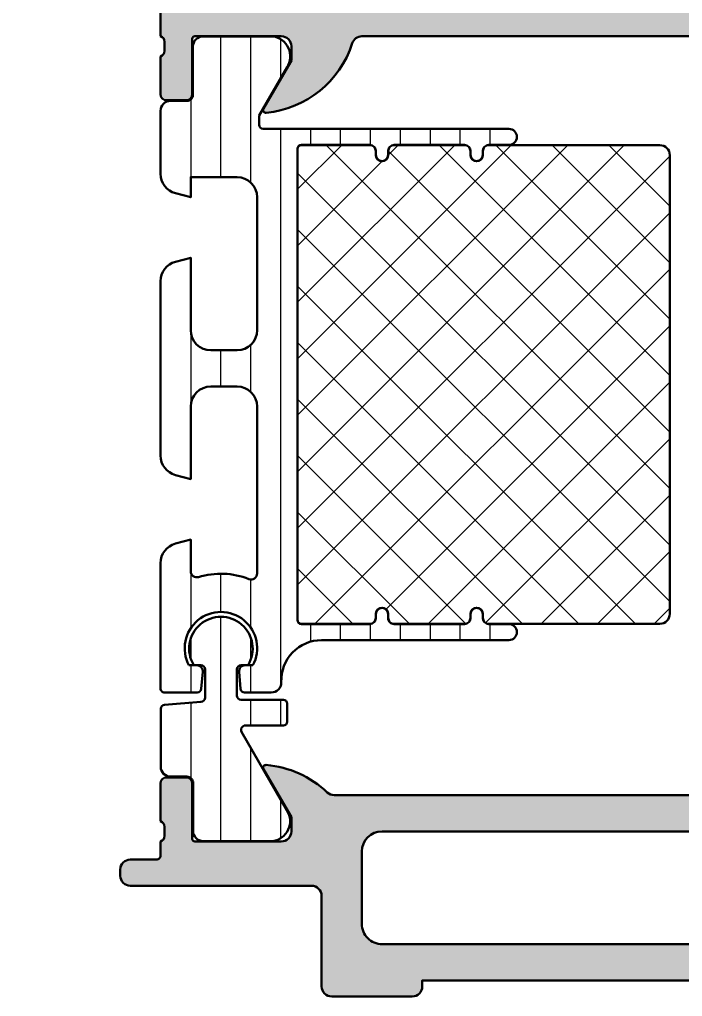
# Model space of a CAD drawing. Extents: x -10 to 53, y 3 to 87.
# Drawn here: x -10 to 22.92, y 3 to 51.53 of the extents above; entities that cross this region are included whole.
import ezdxf

# ---------------------------------------------------------------- set-up
doc = ezdxf.new("R2010")
doc.units = 0
for name, color, linetype, lineweight in [('0S-Alu contour', 7, 'Continuous', 50), ('0S-Alu hatch', 252, 'Continuous', 25), ('0S-Plastic contour', 254, 'Continuous', 50), ('0S-Plastic hatch', 253, 'Continuous', 25), ('0S-PT contour', 91, 'Continuous', 50), ('0S-PT hatch', 103, 'Continuous', 25)]:
    doc.layers.add(name, color=color, linetype=linetype, lineweight=lineweight)
pattern_1 = [(90, (0, 0), (-1.4859, 0), [])]

# ---------------------------------------------------------------- blocks, each defined once
blk = doc.blocks.new('438200__9EDB42AB_B6E2_4E29_ACC8_7F8073D6391A_')
at = {"layer": '0S-Alu hatch'}
h = blk.add_hatch(color=256, dxfattribs=at)
edge = h.paths.add_edge_path()
edge.add_arc((4.499999999999978, 86.5), 0.5, 0, 90)
edge.add_line((4.499999999999978, 87), (0.4999999999999787, 87))
edge.add_arc((0.4999999999999787, 86.5), 0.5, 90, 180)
edge.add_line((-2.13e-14, 86.5), (-3.55e-14, 82))
edge.add_ellipse((-0.5000000000000356, 82), major_axis=(-0.5, 0), ratio=1, start_angle=90, end_angle=180, ccw=False)
edge.add_line((-0.5000000000000356, 81.5), (-9.500000000000028, 81.5))
edge.add_arc((-9.500000000000036, 81), 0.5, 89.9999999999992, 180)
edge.add_line((-10.00000000000003, 81), (-10.00000000000006, 80.70000000000007))
edge.add_arc((-9.500000000000021, 80.70000000000005), 0.5000000000000427, 180, 270.0000000000017)
edge.add_line((-9.500000000000007, 80.20000000000002), (-7.000000000000021, 80.20000000000002))
edge.add_line((-7.000000000000021, 80.20000000000002), (-7.000000000000021, 73.49999999999999))
edge.add_ellipse((-7.525026953992679, 73), major_axis=(-0.7250195186467701, 0), ratio=1, start_angle=136.3986500484095, end_angle=223.6013499515906, ccw=False)
edge.add_line((-7.000000000000021, 72.50000000000001), (-7.000000000000021, 68.49999999999999))
edge.add_ellipse((-7.525026953992679, 68), major_axis=(-0.7250195186467701, 0), ratio=1, start_angle=136.3986500484095, end_angle=223.6013499515906, ccw=False)
edge.add_line((-7.000000000000021, 67.50000000000001), (-7.000000000000021, 54.8))
edge.add_arc((-6.500000000000021, 54.8), 0.5, 180, 270)
edge.add_line((-6.500000000000021, 54.29999999999999), (-3.500000000000028, 54.29999999999999))
edge.add_ellipse((-3.500000000000021, 53.79999999999999), major_axis=(-0.5000000000000071, 0), ratio=1, start_angle=180, end_angle=270.0000000000008, ccw=False)
edge.add_line((-3.000000000000014, 53.79999999999999), (-3.000000000000028, 50.69999999999997))
edge.add_ellipse((-3.078836446543057, 50.43247940800687), major_axis=(-0.2788950563274168, 0), ratio=1, start_angle=178.8354106258913, end_angle=253.5801235805098, ccw=False)
edge.add_line((-2.799999000000028, 50.42681100000844), (-2.799999000000035, 49.97321700000885))
edge.add_ellipse((-3.078867095643197, 49.96755634053144), major_axis=(-0.2789255417371504, 0), ratio=1, start_angle=106.42459455535459, end_angle=181.1628700729577, ccw=False)
edge.add_line((-3.000000000000029, 49.7000130000085), (-3.000000000000035, 47.82000200000001))
edge.add_arc((-2.700000000000017, 47.82000200000002), 0.3000000000000185, 180, 269.9999999999986)
edge.add_line((-2.700000000000024, 47.520002), (-1.720025680957256, 47.520002))
edge.add_arc((-1.720025680957256, 47.82000200000001), 0.3000000000000114, 270, 360)
edge.add_line((-1.420025680957245, 47.82000200000001), (-1.420025680957245, 50.57999999999998))
edge.add_ellipse((-1.30002568095724, 50.57999999999998), major_axis=(-0.1200000000000045, 0), ratio=1, start_angle=270, end_angle=360, ccw=False)
edge.add_line((-1.30002568095724, 50.69999999999999), (2.999999999999978, 50.7))
edge.add_ellipse((2.999999999999971, 50.19999999999999), major_axis=(-0.5000000000000071, 0), ratio=1, start_angle=180, end_angle=269.9999999999992, ccw=False)
edge.add_line((3.499999999999978, 50.19999999999999), (3.499999999999978, 49.49999999999998))
edge.add_line((3.499999999999978, 49.49999999999998), (2.118504542377607, 47.10717967697245))
edge.add_arc((2.238119784648276, 47.0381197846483), 0.1381197846483035, 150.0000000000017, 275.6225775507896)
edge.add_arc((1.761776758826179, 51.87660886184777), 4.999999999999955, 275.6225775507934, 342.2515836439298)
edge.add_ellipse((6.999999999999992, 50.19999999999996), major_axis=(-0.5000000000000515, 0), ratio=1, start_angle=270.0000000000008, end_angle=342.25158364393076, ccw=False)
edge.add_line((6.999999999999985, 50.70000000000002), (37.79999999999998, 50.7))
edge.add_ellipse((37.79999999999998, 50.19999999999969), major_axis=(-0.5000000000003056, 0), ratio=1, start_angle=197.7484163560694, end_angle=270, ccw=False)
edge.add_arc((43.03822324117375, 51.87660886184747), 4.999999999999654, 197.7484163560699, 264.3774224492066)
edge.add_arc((42.56188021535169, 47.0381197846483), 0.1381197846482954, 264.3774224492046, 390.0000000000023)
edge.add_line((42.68149545762236, 47.10717967697244), (41.29999999999998, 49.49999999999998))
edge.add_line((41.29999999999998, 49.49999999999998), (41.29999999999998, 50.19999999999999))
edge.add_ellipse((41.79999999999996, 50.19999999999999), major_axis=(-0.4999999999999858, 0), ratio=1, start_angle=270, end_angle=360, ccw=False)
edge.add_line((41.79999999999996, 50.69999999999997), (46.10002568095722, 50.69999999999999))
edge.add_ellipse((46.10002568095722, 50.57999999999999), major_axis=(-0.1199999999999974, 0), ratio=1, start_angle=180, end_angle=270, ccw=False)
edge.add_line((46.22002568095721, 50.57999999999999), (46.22002568095721, 47.820002))
edge.add_arc((46.52002568095721, 47.820002), 0.3000000000000043, 180, 270)
edge.add_line((46.52002568095721, 47.520002), (47.5, 47.520002))
edge.add_arc((47.5, 47.820002), 0.3000000000000043, 270, 360)
edge.add_line((47.8, 47.820002), (47.8, 49.70001300000851))
edge.add_ellipse((47.87886709564316, 49.96755634053145), major_axis=(-0.2789255417371491, 0), ratio=1, start_angle=-1.162870072896908, end_angle=73.5754054446466, ccw=False)
edge.add_line((47.59999899999999, 49.97321700000856), (47.599999, 50.42681100000852))
edge.add_ellipse((47.87883644654301, 50.43247940800688), major_axis=(-0.2788950563273951, 0), ratio=1, start_angle=-73.5801235805082, end_angle=1.16458937409692, ccw=False)
edge.add_line((47.79999999999998, 50.69999999999996), (47.79999999999996, 66.99999999999977))
edge.add_ellipse((48.09999999999987, 66.99999999999977), major_axis=(-0.2999999999999048, 0), ratio=1, start_angle=270, end_angle=360, ccw=False)
edge.add_line((48.09999999999987, 67.29999999999967), (51.29999999999996, 67.29999999999967))
edge.add_line((51.29999999999996, 67.29999999999967), (51.29999999999996, 66.49999999999972))
edge.add_line((51.29999999999996, 66.49999999999972), (52.30000000000013, 66.49999999999972))
edge.add_arc((52.30000000000013, 66.99999999999955), 0.4999999999998295, 270, 360)
edge.add_line((52.79999999999996, 66.99999999999955), (52.79999999999996, 71.49999999999972))
edge.add_arc((51.79999999999996, 71.49999999999972), 1, 0, 90)
edge.add_line((51.79999999999996, 72.49999999999972), (51.29999999999996, 72.49999999999972))
edge.add_line((51.29999999999996, 72.49999999999972), (51.29999999999996, 69.9999999999996))
edge.add_ellipse((50.30000000000008, 69.9999999999996), major_axis=(-0.9999999999998863, 0), ratio=1, start_angle=90, end_angle=180, ccw=False)
edge.add_line((50.30000000000008, 68.99999999999972), (49.00000000000006, 68.99999999999972))
edge.add_ellipse((49.00000000000006, 69.99999999999955), major_axis=(-0.9999999999998294, 0), ratio=1, start_angle=0, end_angle=90, ccw=False)
edge.add_line((48.00000000000023, 69.99999999999955), (48, 76.99999999999972))
edge.add_ellipse((48.52499999999986, 77.4999999999996), major_axis=(-0.7249999999998176, 0), ratio=1, start_angle=-43.60281897272881, end_angle=43.60281897270488, ccw=False)
edge.add_line((48.00000000000022, 77.9999999999997), (48, 83.99999999999973))
edge.add_ellipse((48.99999999999995, 83.99999999999974), major_axis=(-0.999999999999943, 0), ratio=1, start_angle=270, end_angle=360, ccw=False)
edge.add_line((48.99999999999995, 84.99999999999969), (50.29999999999968, 84.99999999999972))
edge.add_ellipse((50.29999999999968, 83.99999999999943), major_axis=(-1.000000000000284, 0), ratio=1, start_angle=180, end_angle=270, ccw=False)
edge.add_line((51.29999999999996, 83.99999999999943), (51.29999999999996, 82.4999999999996))
edge.add_line((51.29999999999996, 82.4999999999996), (51.9000000000001, 82.4999999999996))
edge.add_line((51.9000000000001, 82.4999999999996), (53, 83.59999999999951))
edge.add_line((53, 83.59999999999951), (53, 87))
edge.add_line((53, 87), (46.49999999999998, 87))
edge.add_arc((46.49999999999998, 86.5), 0.5, 90, 180)
edge.add_line((45.99999999999998, 86.5), (45.99999999999998, 86.2))
edge.add_line((45.99999999999998, 86.2), (4.999999999999978, 86.2))
edge.add_line((4.999999999999978, 86.2), (4.999999999999978, 86.5))
edge = h.paths.add_edge_path()
edge.add_ellipse((-4.800000000000018, 79.30000000000001), major_axis=(-0.4999999999999716, 0), ratio=1, start_angle=270, end_angle=360, ccw=False)
edge.add_line((-4.800000000000018, 79.79999999999998), (0.6999999999999318, 79.79999999999998))
edge.add_arc((0.6999999999999389, 80.80000000000003), 1.000000000000042, 269.9999999999996, 360)
edge.add_line((1.699999999999981, 80.80000000000001), (1.699999999999974, 83.9))
edge.add_ellipse((2.199999999999974, 83.9), major_axis=(-0.5, 0), ratio=1, start_angle=270, end_angle=360, ccw=False)
edge.add_line((2.199999999999974, 84.4), (45.49999999999998, 84.4))
edge.add_ellipse((45.49999999999998, 83.9), major_axis=(-0.5, 0), ratio=1, start_angle=180, end_angle=270, ccw=False)
edge.add_line((45.99999999999998, 83.9), (45.99999999999997, 53.19999999999999))
edge.add_ellipse((45.5, 53.19999999999999), major_axis=(-0.4999999999999716, 0), ratio=1, start_angle=90, end_angle=180, ccw=False)
edge.add_line((45.5, 52.70000000000002), (6.000000000000007, 52.70000000000001))
edge.add_ellipse((6, 53.20000000000002), major_axis=(-0.5000000000000071, 0), ratio=1, start_angle=0, end_angle=90.0000000000008, ccw=False)
edge.add_line((5.499999999999992, 53.20000000000002), (5.5, 53.80000000000002))
edge.add_arc((5.000000000000007, 53.80000000000002), 0.4999999999999929, 0, 89.9999999999992)
edge.add_line((5.000000000000014, 54.30000000000001), (-0.8000000000000468, 54.29999999999999))
edge.add_ellipse((-0.8000000000000326, 54.79999999999998), major_axis=(-0.4999999999999858, 0), ratio=1, start_angle=0, end_angle=89.9999999999983, ccw=False)
edge.add_line((-1.300000000000018, 54.79999999999997), (-1.300000000000032, 55.6))
edge.add_arc((-1.800000000000025, 55.6), 0.4999999999999929, 0, 90)
edge.add_line((-1.800000000000025, 56.09999999999999), (-4.800000000000032, 56.10000000000001))
edge.add_ellipse((-4.800000000000025, 56.60000000000001), major_axis=(-0.5000000000000071, 0), ratio=1, start_angle=0, end_angle=89.9999999999992, ccw=False)
edge.add_line((-5.300000000000032, 56.60000000000001), (-5.300000000000025, 64.2))
edge.add_line((-5.300000000000025, 64.2), (-4.500000000000035, 65.00000000000001))
edge.add_line((-4.500000000000035, 65.00000000000001), (-4.500000000000028, 76.00000000000003))
edge.add_line((-4.500000000000028, 76.00000000000003), (-5.300000000000011, 76.79999999999998))
edge.add_line((-5.300000000000011, 76.79999999999998), (-5.29999999999999, 79.30000000000001))
at = {"layer": '0S-Alu contour', "color": 7}
for points in [[(-3.000000000000014, 53.79999999999999), (-3.000000000000028, 50.69999999999997)], [(-1.420025680957245, 47.82000200000001), (-1.420025680957245, 50.57999999999998)], [(-1.30002568095724, 50.69999999999999), (2.999999999999978, 50.7)], [(6.999999999999985, 50.70000000000002), (37.79999999999998, 50.7)], [(-2.799999000000028, 50.42681100000844), (-2.799999000000035, 49.97321700000885)], [(3.499999999999978, 50.19999999999999), (3.499999999999978, 49.49999999999998), (2.118504542377607, 47.10717967697245)], [(-3.000000000000029, 49.7000130000085), (-3.000000000000035, 47.82000200000001)], [(-2.700000000000024, 47.520002), (-1.720025680957256, 47.520002)]]:
    blk.add_lwpolyline(points, dxfattribs=at)
at = {"layer": '0S-Alu contour', "color": 7, "extrusion": (0, 0, -1)}
for centre, radius, start, end in [((3.078836446543057, 50.43247940800687), 0.2788950563274168, 106.4198764194902, 181.1645893741087), ((1.30002568095724, 50.57999999999998), 0.1200000000000045, 0, 90), ((-2.999999999999971, 50.19999999999999), 0.5000000000000071, 90.00000000000081, 180), ((-6.999999999999992, 50.19999999999996), 0.5000000000000515, 17.74841635606926, 89.9999999999992), ((3.078867095643197, 49.96755634053144), 0.2789255417371504, 178.8371299270423, 253.5754054446454)]:
    blk.add_arc(centre, radius, start, end, dxfattribs=at)
at = {"layer": '0S-Alu contour', "color": 7}
for centre, radius, start, end in [((1.761776758826179, 51.87660886184777), 4.999999999999955, 275.6225775507934, 342.2515836439298), ((-2.700000000000017, 47.82000200000002), 0.3000000000000185, 180, 269.9999999999986), ((-1.720025680957256, 47.82000200000001), 0.3000000000000114, 270, 0), ((2.238119784648276, 47.0381197846483), 0.1381197846483035, 150.0000000000017, 275.6225775507896)]:
    blk.add_arc(centre, radius, start, end, dxfattribs=at)
blk = doc.blocks.new('356840__00D5B0E6_BFDE_47CE_8BDF_544581F1DFD9_')
at = {"layer": '0S-Alu hatch'}
h = blk.add_hatch(color=256, dxfattribs=at)
edge = h.paths.add_edge_path()
edge.add_ellipse((-4.500026794377298, 9.300002288818778), major_axis=(-0.4999999999999858, 0), ratio=1, start_angle=269.9999999999984, end_angle=360, ccw=False)
edge.add_line((-4.500026794377284, 9.800002288818764), (-3.200026830941297, 9.800002288818723))
edge.add_arc((-3.20002683094129, 10.00000228881904), 0.2000000000003226, 269.999999999998, 360)
edge.add_line((-3.000026830940967, 10.00000228881904), (-3.000026830942424, 10.70000228881936))
edge.add_arc((-3.078863277485446, 10.96752288081244), 0.2788950563273944, 286.41987641949, 361.1645893740941)
edge.add_line((-2.800025830942438, 10.9731912888108), (-2.800025830942445, 11.42678528881084))
edge.add_arc((-3.078893926585578, 11.43244594828788), 0.2789255417371146, 358.8371299271169, 433.5754054446471)
edge.add_line((-3.000026830942429, 11.69998928881079), (-3.000026830942431, 13.5800002888193))
edge.add_ellipse((-2.70002683094242, 13.5800002888193), major_axis=(-0.3000000000000114, 0), ratio=1, start_angle=270, end_angle=360, ccw=False)
edge.add_line((-2.70002683094242, 13.88000028881931), (-1.720052511899673, 13.88000028881932))
edge.add_ellipse((-1.720052511899673, 13.5800002888193), major_axis=(-0.3000000000000131, 0), ratio=1, start_angle=180, end_angle=270, ccw=False)
edge.add_line((-1.42005251189966, 13.5800002888193), (-1.420052511899655, 10.82000228881932))
edge.add_arc((-1.30005251189965, 10.82000228881932), 0.1200000000000045, 180, 270)
edge.add_line((-1.30005251189965, 10.70000228881932), (2.999973169057646, 10.70000228881926))
edge.add_arc((2.999973169057653, 11.20000228881917), 0.4999999999999148, 269.9999999999992, 360)
edge.add_line((3.499973169057568, 11.20000228881917), (3.499973169057554, 11.90000228881912))
edge.add_line((3.499973169057554, 11.90000228881912), (2.118477711435424, 14.29282261184678))
edge.add_ellipse((2.238092953706036, 14.36188250417088), major_axis=(-0.1381197846482339, 0), ratio=1, start_angle=-95.62257754684077, end_angle=29.999999999995396, ccw=False)
edge.add_ellipse((1.830276020580164, 9.517122924901013), major_axis=(-5.000000000001429, 0), ratio=1, start_angle=226.3944602096135, end_angle=265.165960540784, ccw=False)
edge.add_arc((5.623568594741762, 13.4997014171362), 0.4999999999989142, 226.3944602096132, 269.9999999999984)
edge.add_line((5.623568594741747, 12.99970141713728), (39.17640457431387, 12.99970141713674))
edge.add_arc((39.17640457431387, 13.49970141714), 0.500000000003258, 269.9999999999992, 313.605539790386)
edge.add_ellipse((42.96969714847746, 9.517122924902733), major_axis=(-4.99999999999997, 0), ratio=1, start_angle=274.83403945932275, end_angle=313.6055397903866, ccw=False)
edge.add_ellipse((42.56188021535182, 14.36188250417126), major_axis=(-0.1381197846482609, 0), ratio=1, start_angle=149.9999999999975, end_angle=275.6225775507553, ccw=False)
edge.add_line((42.68149545762244, 14.29282261184713), (41.3, 11.90000228881962))
edge.add_line((41.3, 11.90000228881962), (41.3, 11.20000228881963))
edge.add_arc((41.8, 11.20000228881963), 0.5, 180, 270)
edge.add_line((41.8, 10.70000228881963), (46.1200256639478, 10.70000228881963))
edge.add_arc((46.1200256639478, 10.80000228881963), 0.1000000000000014, 270, 360)
edge.add_line((46.2200256639478, 10.80000228881963), (46.2200256344009, 13.58000029380796))
edge.add_ellipse((46.52002563440091, 13.58000029699647), major_axis=(-0.3000000000000114, 0), ratio=1, start_angle=270.00000060896343, end_angle=359.9999987925817, ccw=False)
edge.add_line((46.52002563121238, 13.88000029699648), (47.49999995025516, 13.88000030741204))
edge.add_ellipse((47.49999995344367, 13.58000030741203), major_axis=(-0.3000000000000043, 0), ratio=1, start_angle=180, end_angle=270.00000060896207, ccw=False)
edge.add_line((47.79999995344367, 13.58000030741203), (47.79999997342517, 11.69998931059203))
edge.add_arc((47.8788670719119, 11.43244597090734), 0.2789255417371397, 106.4245951643208, 181.16287068186)
edge.add_line((47.59999897632891, 11.4267853084663), (47.59999898114986, 10.97319130846637))
edge.add_arc((47.87883644998478, 10.96752290298023), 0.2788950785636446, 178.8354112349836, 253.5801241895889)
edge.add_line((47.8, 10.70000228881971), (47.8, 3.500000000000042))
edge.add_ellipse((47.29999999999995, 3.500000000000042), major_axis=(-0.5000000000000427, 0), ratio=1, start_angle=90, end_angle=180, ccw=False)
edge.add_line((47.29999999999995, 3), (46.3, 3))
edge.add_ellipse((46.3, 3.5), major_axis=(-0.5, 0), ratio=1, start_angle=0, end_angle=90, ccw=False)
edge.add_line((45.8, 3.5), (45.8, 3.800000000001091))
edge.add_line((45.8, 3.800000000001091), (9.999973205622886, 3.800000000000181))
edge.add_line((9.999973205622886, 3.800000000000181), (9.999973205622886, 3.500002288818351))
edge.add_ellipse((9.499973205623071, 3.500002288818351), major_axis=(-0.4999999999998153, 0), ratio=1, start_angle=90.00000000000648, end_angle=180, ccw=False)
edge.add_line((9.499973205623128, 3.000002288818536), (5.499973205622943, 3.00000228881808))
edge.add_ellipse((5.499973205622886, 3.500002288817167), major_axis=(-0.499999999999087, 0), ratio=1, start_angle=0, end_angle=90.00000000000648, ccw=False)
edge.add_line((4.999973205623799, 3.500002288817167), (4.999973205622872, 8.000002288818417))
edge.add_arc((4.499973205622836, 8.000002288818314), 0.5000000000000356, 0, 89.9999999999992)
edge.add_line((4.499973205622843, 8.500002288818349), (-4.500026794378079, 8.500002288818353))
edge.add_ellipse((-4.500026794378079, 9.000002288818354), major_axis=(-0.5000000000000018, 0), ratio=1, start_angle=0, end_angle=90, ccw=False)
edge.add_line((-5.000026794378081, 9.000002288818354), (-5.000026794377284, 9.300002288820103))
edge = h.paths.add_edge_path()
edge.add_arc((7.999973205627284, 10.19999921571921), 1.000000021341348, 90.0118360177075, 179.9881639837725)
edge.add_line((6.999973205623058, 10.20020579317564), (6.999973205621465, 6.600003051758037))
edge.add_arc((7.999973205621465, 6.600003051758037), 1, 180, 270.0000000000037)
edge.add_line((7.999973205621529, 5.600003051758037), (44.80000000000023, 5.60000305176031))
edge.add_arc((44.80000000000017, 6.600003051760317), 1.000000000000007, 270.0000000000037, 360)
edge.add_line((45.80000000000017, 6.600003051760317), (45.80000000000017, 7.899999237060541))
edge.add_arc((44.80000000000017, 7.899999237060541), 1, 0, 90)
edge.add_line((44.80000000000017, 8.899999237060541), (39.60000000000127, 8.899999237060541))
edge.add_ellipse((39.60000000000127, 9.899999237060541), major_axis=(-1, 0), ratio=1, start_angle=0, end_angle=90, ccw=False)
edge.add_line((38.60000000000127, 9.899999237060541), (38.60000000000127, 10.19999921572344))
edge.add_arc((37.60000000000127, 10.19999921572344), 1, 0, 90)
edge.add_line((37.60000000000127, 11.19999921572343), (7.999766628145025, 11.19999921572343))
at = {"layer": '0S-Alu contour', "color": 7}
for points in [[(3.499973169057568, 11.20000228881917), (3.499973169057554, 11.90000228881912), (2.118477711435424, 14.29282261184678)], [(-2.70002683094242, 13.88000028881931), (-1.720052511899673, 13.88000028881932)], [(-3.000026830942429, 11.69998928881079), (-3.000026830942431, 13.5800002888193)], [(-1.42005251189966, 13.5800002888193), (-1.420052511899655, 10.82000228881932)], [(5.623568594741747, 12.99970141713728), (39.17640457431387, 12.99970141713674)], [(-2.800025830942438, 10.9731912888108), (-2.800025830942445, 11.42678528881084)], [(37.60000000000127, 11.19999921572343), (7.999766628145025, 11.19999921572343)], [(-3.000026830940967, 10.00000228881904), (-3.000026830942424, 10.70000228881936)], [(-1.30005251189965, 10.70000228881932), (2.999973169057646, 10.70000228881926)], [(6.999973205623058, 10.20020579317564), (6.999973205621465, 6.600003051758037)], [(-4.500026794377284, 9.800002288818764), (-3.200026830941297, 9.800002288818723)], [(-5.000026794378081, 9.000002288818354), (-5.000026794377284, 9.300002288820103)], [(4.499973205622843, 8.500002288818349), (-4.500026794378079, 8.500002288818353)], [(4.999973205623799, 3.500002288817167), (4.999973205622872, 8.000002288818417)], [(7.999973205621529, 5.600003051758037), (44.80000000000023, 5.60000305176031)], [(45.8, 3.5), (45.8, 3.800000000001091), (9.999973205622886, 3.800000000000181), (9.999973205622886, 3.500002288818351)], [(9.499973205623128, 3.000002288818536), (5.499973205622943, 3.00000228881808)]]:
    blk.add_lwpolyline(points, dxfattribs=at)
at = {"layer": '0S-Alu contour', "color": 7, "extrusion": (0, 0, -1)}
for centre, radius, start, end in [((-2.238092953706036, 14.36188250417088), 0.1381197846482339, 330.0000000000046, 95.62257754684077), ((-1.830276020580164, 9.517122924901013), 5.000000000001429, 94.83403945921599, 133.6055397903865), ((2.70002683094242, 13.5800002888193), 0.3000000000000114, 0, 90), ((1.720052511899673, 13.5800002888193), 0.3000000000000131, 90, 180), ((4.500026794377298, 9.300002288818778), 0.4999999999999858, 0, 90.0000000000016), ((4.500026794378079, 9.000002288818354), 0.5000000000000018, 270, 0), ((-5.499973205622886, 3.500002288817167), 0.499999999999087, 269.9999999999935, 0), ((-9.499973205623071, 3.500002288818351), 0.4999999999998153, 180, 269.9999999999935)]:
    blk.add_arc(centre, radius, start, end, dxfattribs=at)
at = {"layer": '0S-Alu contour', "color": 7}
for centre, radius, start, end in [((5.623568594741762, 13.4997014171362), 0.4999999999989142, 226.3944602096132, 269.9999999999984), ((-3.078893926585578, 11.43244594828788), 0.2789255417371146, 358.8371299271169, 73.57540544464715), ((2.999973169057653, 11.20000228881917), 0.4999999999999148, 269.9999999999992, 0), ((7.999973205627284, 10.19999921571921), 1.000000021341348, 90.0118360177075, 179.9881639837725), ((-3.078863277485446, 10.96752288081244), 0.2788950563273944, 286.41987641949, 1.164589374094107), ((-1.30005251189965, 10.82000228881932), 0.1200000000000045, 180, 270), ((-3.20002683094129, 10.00000228881904), 0.2000000000003226, 269.999999999998, 0), ((4.499973205622836, 8.000002288818314), 0.5000000000000356, 0, 89.9999999999992), ((7.999973205621465, 6.600003051758037), 1, 180, 270.0000000000037)]:
    blk.add_arc(centre, radius, start, end, dxfattribs=at)
blk = doc.blocks.new('284173__ABFDB1FA_BA19_4307_9AAD_7234CE02CF58___500639C5_E7EF_49AC_AB10_75F1C6857A7C_')
at = {"layer": '0S-Plastic hatch'}
h = blk.add_hatch(dxfattribs=at)
h.set_pattern_fill('ANSI31', color=256, scale=0.4680000000000001, angle=45, style=0)
h.set_pattern_definition(pattern_1)
edge = h.paths.add_edge_path()
edge.add_arc((-2.499999985071447, 46.99000299999708), 0.500000000000135, 89.99999999999594, 180)
edge.add_line((-2.999999985071582, 46.99000299999708), (-3.000000000001492, 43.86896648202585))
edge.add_arc((-1.998888393860042, 43.86967109353156), 1.001111854104468, 180.0403264316974, 254.9402975235109)
edge.add_line((-2.259002685546777, 42.9029418141111), (-1.500000000000184, 42.69999991957996))
edge.add_line((-1.500000000000184, 42.69999991957996), (-1.50002288818338, 43.69999991957991))
edge.add_line((-1.50002288818338, 43.69999991957991), (0.7999954223725254, 43.69999991957985))
edge.add_ellipse((0.7998854012103253, 42.69988226816411), major_axis=(-1.000117657467351, 0), ratio=1, start_angle=180.006740135994, end_angle=269.9936969933319, ccw=False)
edge.add_line((1.800003051757563, 42.69999991956991), (1.800003051757677, 36.09999152085283))
edge.add_ellipse((0.7998938009388752, 36.10010917127446), major_axis=(-1.000109257738857, 0), ratio=1, start_angle=90.00630300308143, end_angle=179.9932598637899, ccw=False)
edge.add_line((0.8000038211144302, 35.09999991958717), (-0.5000038211783603, 35.09999991958717))
edge.add_ellipse((-0.4998857092150928, 36.10013710098928), major_axis=(-1.000137188376378, 0), ratio=1, start_angle=0.007858839454399913, end_angle=89.99323361124902, ccw=False)
edge.add_line((-1.500022888183387, 36.09999991954873), (-1.500022888183494, 39.69999991957991))
edge.add_line((-1.500022888183494, 39.69999991957991), (-2.259002685551379, 39.49699698989153))
edge.add_arc((-1.998815080352997, 38.53020355047907), 1.001192860736556, 105.0627999276508, 179.9547890311816)
edge.add_line((-3.000007629394372, 38.53099357192385), (-3.000007629394438, 29.86900626723512))
edge.add_arc((-1.998854793009222, 29.86971090775762), 1.001153084358446, 180.0403264315709, 254.9402975235506)
edge.add_line((-2.258979797362672, 28.90294181411088), (-1.500022888183501, 28.7000121592501))
edge.add_line((-1.500022888183501, 28.7000121592501), (-1.500022888183387, 32.30000602632026))
edge.add_ellipse((-0.4998857092150644, 32.29986884497043), major_axis=(-1.000137188376394, 0), ratio=1, start_angle=270.00676638789264, end_angle=359.9921411657397, ccw=False)
edge.add_line((-0.5000038211633469, 33.30000602637257), (0.8000038211588247, 33.30000602637261))
edge.add_ellipse((0.7998938009389036, 32.29989677468535), major_axis=(-1.000109257738826, 0), ratio=1, start_angle=180.0067401369673, end_angle=269.9936969943768, ccw=False)
edge.add_line((1.800003051757673, 32.30001442512001), (1.800003051757336, 24.01576744381148))
edge.add_ellipse((1.500003051757389, 24.01576744381149), major_axis=(-0.2999999999999474, 0), ratio=1, start_angle=68.5397444279181, end_angle=180, ccw=False)
edge.add_arc((-5.4609106925e-06, 20.20001398454268), 3.799999999999883, 68.53974442791802, 107.0188797955989)
edge.add_ellipse((-1.200021362307907, 24.12046827408524), major_axis=(-0.2999999999999708, 0), ratio=1, start_angle=0, end_angle=107.01887979559939, ccw=False)
edge.add_line((-1.500021362307878, 24.12046827408524), (-1.500021362307982, 25.69999991957968))
edge.add_line((-1.500021362307982, 25.69999991957968), (-2.259001159671925, 25.49699698989255))
edge.add_arc((-1.99881355447733, 24.53020355047891), 1.001192860736714, 105.0627999274239, 179.954789031246)
edge.add_line((-3.000006103518863, 24.53099357192256), (-3.000006103518813, 18.30004730203263))
edge.add_arc((-2.800006103518811, 18.30004730203264), 0.2000000000000028, 180, 270.0000000000021)
edge.add_line((-2.800006103518803, 18.10004730203264), (-1.17399073203753, 18.10004730203263))
edge.add_arc((-1.17399073203753, 18.30004730203289), 0.2000000000002551, 270, 354.9998434473367)
edge.add_line((-0.9747518400478346, 18.28261560909101), (-0.901147765534489, 19.12388755558845))
edge.add_arc((-1.200006103518688, 19.15003509500125), 0.300000000000036, 354.9998434473378, 449.9999999999742)
edge.add_line((-1.200006103518553, 19.45003509500128), (-1.586609970706966, 19.45003509500145))
edge.add_ellipse((5.3194032013e-05, 20.30003509597817), major_axis=(-1.799999999999979, 0), ratio=1, start_angle=151.8213572241999, end_angle=28.1786427758002, ccw=False)
edge.add_line((1.586716358770992, 19.45003509500145), (1.199993896481345, 19.45003509500145))
edge.add_arc((1.199993896481352, 19.15003509500131), 0.3000000000001428, 90.00000000000136, 185.0001565526666)
edge.add_line((0.901135558497048, 19.12388755558848), (0.9747396330104648, 18.28261560909078))
edge.add_arc((1.17397852499986, 18.30004730203265), 0.1999999999999543, 185.0001565526677, 269.999999999998)
edge.add_line((1.173978524999853, 18.1000473020327), (2.499993896484291, 18.10004730203263))
edge.add_arc((2.499993896484312, 18.6000473020328), 0.5000000000001635, 269.9999999999976, 362.2920152210359)
edge.add_ellipse((4.99799384199828, 18.70002866135775), major_axis=(-1.999999999999886, 0), ratio=1, start_angle=-89.99999999999869, end_angle=2.2920152210356264, ccw=False)
edge.add_line((4.997993841998237, 20.70002866135764), (14.29999687759043, 20.7000286613578))
edge.add_arc((14.29999687759042, 21.10002255784217), 0.399993896484375, 270.000000000001, 450.000000000001)
edge.add_line((14.29999687759042, 21.50001645432655), (13.29999382583261, 21.50001645432655))
edge.add_ellipse((13.29999382583262, 21.80001645432661), major_axis=(-0.3000000000000647, 0), ratio=1, start_angle=0, end_angle=89.99999999999869, ccw=False)
edge.add_line((12.99999382583256, 21.80001645432661), (12.99999382583255, 22.00001645432918))
edge.add_arc((12.69999840346921, 22.00001645432914), 0.2999954223633381, 0, 180)
edge.add_line((12.40000298110588, 22.00001645432909), (12.40000298110593, 21.80001645432674))
edge.add_ellipse((12.10000298110589, 21.80001645432665), major_axis=(-0.3000000000000469, 0), ratio=1, start_angle=90.00000000000142, end_angle=180, ccw=False)
edge.add_line((12.10000298110589, 21.50001645432661), (8.599993825832591, 21.50001645432656))
edge.add_ellipse((8.599993825832584, 21.80001645432657), major_axis=(-0.3000000000000184, 0), ratio=1, start_angle=0, end_angle=90.00000000000142, ccw=False)
edge.add_line((8.299993825832566, 21.80001645432657), (8.299993825832622, 22.00001645432636))
edge.add_arc((7.999998403469312, 22.00001645432642), 0.2999954223633097, 0, 180)
edge.add_line((7.700002981106003, 22.00001645432648), (7.700002981105946, 21.80001645432659))
edge.add_ellipse((7.400002981105885, 21.80001645432667), major_axis=(-0.3000000000000611, 0), ratio=1, start_angle=90.00000000000142, end_angle=180, ccw=False)
edge.add_line((7.400002981105892, 21.50001645432661), (3.999999999999801, 21.5000164543265))
edge.add_ellipse((3.999999999999801, 21.70001645432477), major_axis=(-0.1999999999982691, 0), ratio=1, start_angle=0, end_angle=90, ccw=False)
edge.add_line((3.800000000001531, 21.70001645432477), (3.799999999999769, 45.10001645432626))
edge.add_ellipse((3.999999999999779, 45.10001645432628), major_axis=(-0.2000000000000099, 0), ratio=1, start_angle=269.99999999999795, end_angle=360, ccw=False)
edge.add_line((3.999999999999786, 45.30001645432629), (7.400002981106013, 45.30001645432617))
edge.add_ellipse((7.400002981106005, 45.00001645432615), major_axis=(-0.3000000000000114, 0), ratio=1, start_angle=180, end_angle=269.99999999999864, ccw=False)
edge.add_line((7.700002981106017, 45.00001645432615), (7.700002981105953, 44.80001645432648))
edge.add_arc((7.999998403469291, 44.80001645432647), 0.2999954223633381, 180, 360)
edge.add_line((8.29999382583263, 44.80001645432646), (8.29999382583263, 45.00001645432631))
edge.add_ellipse((8.599993825832534, 45.00001645432632), major_axis=(-0.2999999999999048, 0), ratio=1, start_angle=270, end_angle=360, ccw=False)
edge.add_line((8.599993825832534, 45.30001645432623), (12.10000298110592, 45.30001645432622))
edge.add_ellipse((12.10000298110592, 45.00001645432621), major_axis=(-0.3000000000000114, 0), ratio=1, start_angle=180, end_angle=270, ccw=False)
edge.add_line((12.40000298110593, 45.00001645432621), (12.40000298110577, 44.80001645432392))
edge.add_arc((12.69999840346917, 44.80001645432387), 0.2999954223633949, 180, 360)
edge.add_line((12.99999382583256, 44.80001645432382), (12.99999382583256, 45.00001645432625))
edge.add_ellipse((13.29999382583259, 45.00001645432625), major_axis=(-0.3000000000000256, 0), ratio=1, start_angle=270, end_angle=360, ccw=False)
edge.add_line((13.29999382583259, 45.30001645432628), (14.29999687759044, 45.30001645432628))
edge.add_arc((14.29999687759043, 45.70001035081062), 0.3999938964843466, 270.0000000000021, 450.000000000002)
edge.add_line((14.29999687759042, 46.10000424729498), (2.100003454003797, 46.10000424729514))
edge.add_ellipse((2.100003454003797, 46.30000424729515), major_axis=(-0.2000000000000028, 0), ratio=1, start_angle=0, end_angle=90, ccw=False)
edge.add_line((1.900003454003794, 46.30000424729515), (1.900003454003794, 46.75982863485202))
edge.add_line((1.900003454003794, 46.75982863485202), (3.285481498099535, 49.15954699999701))
edge.add_arc((2.44422884910822, 49.70018192527415), 0.9999960709244499, 327.2729839001583, 441.8183919481014)
edge.add_line((2.586539498099549, 50.68999999999698), (-0.8900046396251042, 50.69000000000407))
edge.add_arc((-0.8900046396251184, 50.19000402255848), 0.499995977445586, 89.99999999999837, 180.0079247372467)
edge.add_line((-1.390000612288138, 50.18993486673641), (-1.389668669536291, 47.79004449437745))
edge.add_ellipse((-1.689668666666676, 47.79000299999718), major_axis=(-0.3000000000000244, 0), ratio=1, start_angle=89.99999999999591, end_angle=180.0079248429328, ccw=False)
edge.add_line((-1.689668666666698, 47.49000299999716), (-2.499999985071411, 47.49000299999721))
at = {"layer": '0S-Plastic contour', "color": 7}
for points in [[(2.586539498099549, 50.68999999999698), (-0.8900046396251042, 50.69000000000407)], [(-1.390000612288138, 50.18993486673641), (-1.389668669536291, 47.79004449437745)], [(1.900003454003794, 46.30000424729515), (1.900003454003794, 46.75982863485202), (3.285481498099535, 49.15954699999701)], [(-1.689668666666698, 47.49000299999716), (-2.499999985071411, 47.49000299999721)], [(-2.999999985071582, 46.99000299999708), (-3.000000000001492, 43.86896648202585)], [(14.29999687759042, 46.10000424729498), (2.100003454003797, 46.10000424729514)], [(3.999999999999786, 45.30001645432629), (7.400002981106013, 45.30001645432617)], [(8.599993825832534, 45.30001645432623), (12.10000298110592, 45.30001645432622)], [(13.29999382583259, 45.30001645432628), (14.29999687759044, 45.30001645432628)], [(3.800000000001531, 21.70001645432477), (3.799999999999769, 45.10001645432626)], [(7.700002981106017, 45.00001645432615), (7.700002981105953, 44.80001645432648)], [(8.29999382583263, 44.80001645432646), (8.29999382583263, 45.00001645432631)], [(12.40000298110593, 45.00001645432621), (12.40000298110577, 44.80001645432392)], [(12.99999382583256, 44.80001645432382), (12.99999382583256, 45.00001645432625)], [(-2.259002685546777, 42.9029418141111), (-1.500000000000184, 42.69999991957996), (-1.50002288818338, 43.69999991957991), (0.7999954223725254, 43.69999991957985)], [(1.800003051757563, 42.69999991956991), (1.800003051757677, 36.09999152085283)], [(-1.500022888183387, 36.09999991954873), (-1.500022888183494, 39.69999991957991), (-2.259002685551379, 39.49699698989153)], [(-3.000007629394372, 38.53099357192385), (-3.000007629394438, 29.86900626723512)], [(0.8000038211144302, 35.09999991958717), (-0.5000038211783603, 35.09999991958717)], [(-0.5000038211633469, 33.30000602637257), (0.8000038211588247, 33.30000602637261)], [(-2.258979797362672, 28.90294181411088), (-1.500022888183501, 28.7000121592501), (-1.500022888183387, 32.30000602632026)], [(1.800003051757673, 32.30001442512001), (1.800003051757336, 24.01576744381148)], [(-1.500021362307878, 24.12046827408524), (-1.500021362307982, 25.69999991957968), (-2.259001159671925, 25.49699698989255)], [(-3.000006103518863, 24.53099357192256), (-3.000006103518813, 18.30004730203263)], [(7.700002981106003, 22.00001645432648), (7.700002981105946, 21.80001645432659)], [(8.299993825832566, 21.80001645432657), (8.299993825832622, 22.00001645432636)], [(12.40000298110588, 22.00001645432909), (12.40000298110593, 21.80001645432674)], [(12.99999382583256, 21.80001645432661), (12.99999382583255, 22.00001645432918)], [(7.400002981105892, 21.50001645432661), (3.999999999999801, 21.5000164543265)], [(12.10000298110589, 21.50001645432661), (8.599993825832591, 21.50001645432656)], [(14.29999687759042, 21.50001645432655), (13.29999382583261, 21.50001645432655)], [(4.997993841998237, 20.70002866135764), (14.29999687759043, 20.7000286613578)], [(-1.200006103518553, 19.45003509500128), (-1.586609970706966, 19.45003509500145)], [(1.586716358770992, 19.45003509500145), (1.199993896481345, 19.45003509500145)], [(-0.9747518400478346, 18.28261560909101), (-0.901147765534489, 19.12388755558845)], [(0.901135558497048, 19.12388755558848), (0.9747396330104648, 18.28261560909078)], [(-2.800006103518803, 18.10004730203264), (-1.17399073203753, 18.10004730203263)], [(1.173978524999853, 18.1000473020327), (2.499993896484291, 18.10004730203263)]]:
    blk.add_lwpolyline(points, dxfattribs=at)
for centre, radius, start, end in [((-0.8900046396251184, 50.19000402255848), 0.499995977445586, 89.99999999999837, 180.0079247372467), ((2.44422884910822, 49.70018192527415), 0.9999960709244499, 327.2729839001583, 81.8183919481015), ((-2.499999985071447, 46.99000299999708), 0.500000000000135, 89.99999999999594, 180), ((14.29999687759043, 45.70001035081062), 0.3999938964843466, 270.0000000000021, 90.00000000000205), ((7.999998403469291, 44.80001645432647), 0.2999954223633381, 180, 0), ((12.69999840346917, 44.80001645432387), 0.2999954223633949, 180, 0), ((-1.998888393860042, 43.86967109353156), 1.001111854104468, 180.0403264316974, 254.9402975235109), ((-1.998815080352997, 38.53020355047907), 1.001192860736556, 105.0627999276508, 179.9547890311816), ((-1.998854793009222, 29.86971090775762), 1.001153084358446, 180.0403264315709, 254.9402975235506), ((-1.99881355447733, 24.53020355047891), 1.001192860736714, 105.0627999274239, 179.954789031246), ((-5.4609106925e-06, 20.20001398454268), 3.799999999999883, 68.53974442791802, 107.0188797955989), ((7.999998403469312, 22.00001645432642), 0.2999954223633097, 0, 180), ((12.69999840346921, 22.00001645432914), 0.2999954223633381, 0, 180), ((14.29999687759042, 21.10002255784217), 0.399993896484375, 270.000000000001, 90.00000000000102), ((-1.200006103518688, 19.15003509500125), 0.300000000000036, 354.9998434473378, 89.99999999997422), ((1.199993896481352, 19.15003509500131), 0.3000000000001428, 90.00000000000136, 185.0001565526666), ((2.499993896484312, 18.6000473020328), 0.5000000000001635, 269.9999999999976, 2.292015221035908), ((-2.800006103518811, 18.30004730203264), 0.2000000000000028, 180, 270.0000000000021), ((-1.17399073203753, 18.30004730203289), 0.2000000000002551, 270, 354.9998434473367), ((1.17397852499986, 18.30004730203265), 0.1999999999999543, 185.0001565526677, 269.999999999998)]:
    blk.add_arc(centre, radius, start, end, dxfattribs=at)
at = {"layer": '0S-Plastic contour', "color": 7, "extrusion": (0, 0, -1)}
for centre, radius, start, end in [((1.689668666666676, 47.79000299999718), 0.3000000000000244, 179.9920751570672, 270.0000000000041), ((-2.100003454003797, 46.30000424729515), 0.2000000000000028, 270, 0), ((-3.999999999999779, 45.10001645432628), 0.2000000000000099, 0, 90.00000000000205), ((-7.400002981106005, 45.00001645432615), 0.3000000000000114, 90.00000000000136, 180), ((-8.599993825832534, 45.00001645432632), 0.2999999999999048, 0, 90), ((-12.10000298110592, 45.00001645432621), 0.3000000000000114, 90, 180), ((-13.29999382583259, 45.00001645432625), 0.3000000000000256, 0, 90), ((-0.7998854012103253, 42.69988226816411), 1.000117657467351, 90.0063030066681, 179.993259864006), ((0.4998857092150928, 36.10013710098928), 1.000137188376378, 270.006766388751, 359.9921411605456), ((-0.7998938009388752, 36.10010917127446), 1.000109257738857, 180.0067401362102, 269.9936969969186), ((0.4998857092150644, 32.29986884497043), 1.000137188376394, 0.0078588342602948, 89.99323361210739), ((-0.7998938009389036, 32.29989677468535), 1.000109257738826, 90.00630300562315, 179.9932598630327), ((1.200021362307907, 24.12046827408524), 0.2999999999999708, 252.9811202044006, 0), ((-1.500003051757389, 24.01576744381149), 0.2999999999999474, 180, 291.4602555720819), ((-5.3194032013e-05, 20.30003509597817), 1.799999999999979, 331.8213572241998, 208.1786427758002), ((-3.999999999999801, 21.70001645432477), 0.1999999999982691, 270, 0), ((-7.400002981105885, 21.80001645432667), 0.3000000000000611, 180, 269.9999999999986), ((-8.599993825832584, 21.80001645432657), 0.3000000000000185, 269.9999999999986, 0), ((-12.10000298110589, 21.80001645432665), 0.3000000000000469, 180, 269.9999999999986), ((-13.29999382583262, 21.80001645432661), 0.3000000000000647, 270.0000000000013, 0), ((-4.99799384199828, 18.70002866135775), 1.999999999999886, 357.7079847789644, 89.99999999999876)]:
    blk.add_arc(centre, radius, start, end, dxfattribs=at)
blk = doc.blocks.new('439170__0A829B23_76AD_40EC_955F_828DA4CFDC29_')
at = {"layer": '0S-PT hatch'}
h = blk.add_hatch(dxfattribs=at)
h.set_pattern_fill('ANSI37', color=256, scale=0.625, angle=90, style=0)
h.set_pattern_definition([(135, (0, 0), (-1.403165018917055, -1.403165018917055), []), (225, (0, 0), (1.403165018917055, -1.403165018917055), [])])
edge = h.paths.add_edge_path()
edge.add_line((13.29999382583251, 45.29001645432253), (21.7999999999997, 45.29001645432269))
edge.add_ellipse((21.79999999999971, 44.80001645432258), major_axis=(-0.4900000000001157, 0), ratio=1, start_angle=180, end_angle=270.00000000000125, ccw=False)
edge.add_line((22.28999999999983, 44.80001645432259), (22.28999999999976, 22.00001645432195))
edge.add_ellipse((21.79999999999981, 22.00001645432195), major_axis=(-0.4899999999999451, 0), ratio=1, start_angle=90.0000000000004, end_angle=180, ccw=False)
edge.add_line((21.79999999999982, 21.510016454322), (13.29999382583259, 21.510016454322))
edge.add_ellipse((13.29999382583259, 21.80001645432204), major_axis=(-0.2900000000000418, 0), ratio=1, start_angle=0, end_angle=90.00000000000142, ccw=False)
edge.add_line((13.00999382583254, 21.80001645432204), (13.00999382583255, 22.00001645432231))
edge.add_arc((12.69999840346927, 22.0000164543223), 0.3099954223632793, 0, 180)
edge.add_line((12.39000298110599, 22.00001645432228), (12.39000298110599, 21.80001645432252))
edge.add_ellipse((12.10000298110593, 21.80001645432253), major_axis=(-0.2900000000000631, 0), ratio=1, start_angle=89.99999999999858, end_angle=180, ccw=False)
edge.add_line((12.10000298110592, 21.51001645432247), (8.59999382583252, 21.51001645432247))
edge.add_ellipse((8.599993825832513, 21.80001645432242), major_axis=(-0.2899999999999565, 0), ratio=1, start_angle=0, end_angle=90.00000000000142, ccw=False)
edge.add_line((8.309993825832557, 21.80001645432242), (8.309993825832564, 22.00001645432229))
edge.add_arc((7.999998403469255, 22.00001645432231), 0.3099954223633077, 0, 180)
edge.add_line((7.690002981105948, 22.00001645432232), (7.690002981105941, 21.80001645432233))
edge.add_ellipse((7.40000298110602, 21.80001645432234), major_axis=(-0.289999999999921, 0), ratio=1, start_angle=90.00000000000142, end_angle=180, ccw=False)
edge.add_line((7.400002981106027, 21.51001645432241), (3.999999999999864, 21.51001645432235))
edge.add_ellipse((3.999999999999857, 21.70001645432234), major_axis=(-0.1899999999999906, 0), ratio=1, start_angle=0, end_angle=90.00000000000222, ccw=False)
edge.add_line((3.809999999999867, 21.70001645432234), (3.809999999999824, 45.10001645432234))
edge.add_ellipse((3.999999999999786, 45.10001645432235), major_axis=(-0.1899999999999622, 0), ratio=1, start_angle=270, end_angle=360, ccw=False)
edge.add_line((3.999999999999786, 45.29001645432231), (7.400002981105977, 45.29001645432225))
edge.add_ellipse((7.40000298110597, 45.00001645432226), major_axis=(-0.2899999999999778, 0), ratio=1, start_angle=180, end_angle=269.9999999999986, ccw=False)
edge.add_line((7.690002981105948, 45.00001645432226), (7.690002981105955, 44.80001645432234))
edge.add_arc((7.999998403469263, 44.80001645432231), 0.3099954223633077, 180, 360)
edge.add_line((8.30999382583257, 44.8000164543223), (8.30999382583257, 45.0000164543222))
edge.add_ellipse((8.599993825832556, 45.00001645432221), major_axis=(-0.2899999999999849, 0), ratio=1, start_angle=270, end_angle=360, ccw=False)
edge.add_line((8.599993825832556, 45.29001645432219), (12.10000298110601, 45.29001645432219))
edge.add_ellipse((12.10000298110601, 45.00001645432221), major_axis=(-0.2899999999999778, 0), ratio=1, start_angle=180, end_angle=270, ccw=False)
edge.add_line((12.39000298110599, 45.00001645432221), (12.390002981106, 44.80001645432234))
edge.add_arc((12.69999840346928, 44.80001645432231), 0.3099954223632793, 180, 360)
edge.add_line((13.00999382583256, 44.8000164543223), (13.00999382583255, 45.00001645432258))
edge.add_ellipse((13.2999938258325, 45.00001645432258), major_axis=(-0.2899999999999494, 0), ratio=1, start_angle=269.9999999999986, end_angle=360, ccw=False)
at = {"layer": '0S-PT contour', "color": 7}
for points in [[(3.999999999999786, 45.29001645432231), (7.400002981105977, 45.29001645432225)], [(8.599993825832556, 45.29001645432219), (12.10000298110601, 45.29001645432219)], [(13.29999382583251, 45.29001645432253), (21.7999999999997, 45.29001645432269)], [(3.809999999999867, 21.70001645432234), (3.809999999999824, 45.10001645432234)], [(7.690002981105948, 45.00001645432226), (7.690002981105955, 44.80001645432234)], [(8.30999382583257, 44.8000164543223), (8.30999382583257, 45.0000164543222)], [(12.39000298110599, 45.00001645432221), (12.390002981106, 44.80001645432234)], [(13.00999382583256, 44.8000164543223), (13.00999382583255, 45.00001645432258)], [(22.28999999999983, 44.80001645432259), (22.28999999999976, 22.00001645432195)], [(7.690002981105948, 22.00001645432232), (7.690002981105941, 21.80001645432233)], [(8.309993825832557, 21.80001645432242), (8.309993825832564, 22.00001645432229)], [(12.39000298110599, 22.00001645432228), (12.39000298110599, 21.80001645432252)], [(13.00999382583254, 21.80001645432204), (13.00999382583255, 22.00001645432231)], [(7.400002981106027, 21.51001645432241), (3.999999999999864, 21.51001645432235)], [(12.10000298110592, 21.51001645432247), (8.59999382583252, 21.51001645432247)], [(21.79999999999982, 21.510016454322), (13.29999382583259, 21.510016454322)]]:
    blk.add_lwpolyline(points, dxfattribs=at)
at = {"layer": '0S-PT contour', "color": 7, "extrusion": (0, 0, -1)}
for centre, radius, start, end in [((-3.999999999999786, 45.10001645432235), 0.1899999999999622, 0, 90), ((-7.40000298110597, 45.00001645432226), 0.2899999999999778, 90.00000000000142, 180), ((-8.599993825832556, 45.00001645432221), 0.2899999999999849, 0, 90), ((-12.10000298110601, 45.00001645432221), 0.2899999999999778, 90, 180), ((-13.2999938258325, 45.00001645432258), 0.2899999999999494, 0, 90.00000000000142), ((-21.79999999999971, 44.80001645432258), 0.4900000000001157, 89.99999999999875, 180), ((-21.79999999999981, 22.00001645432195), 0.4899999999999452, 180, 269.9999999999996), ((-3.999999999999857, 21.70001645432234), 0.1899999999999906, 269.9999999999978, 0), ((-7.40000298110602, 21.80001645432234), 0.289999999999921, 180, 269.9999999999986), ((-8.599993825832513, 21.80001645432242), 0.2899999999999565, 269.9999999999986, 0), ((-12.10000298110593, 21.80001645432253), 0.2900000000000631, 180, 270.0000000000014), ((-13.29999382583259, 21.80001645432204), 0.2900000000000418, 269.9999999999986, 0)]:
    blk.add_arc(centre, radius, start, end, dxfattribs=at)
at = {"layer": '0S-PT contour', "color": 7}
for centre, radius, start, end in [((7.999998403469263, 44.80001645432231), 0.3099954223633077, 180, 0), ((12.69999840346928, 44.80001645432231), 0.3099954223632793, 180, 0), ((7.999998403469255, 22.00001645432231), 0.3099954223633077, 0, 180), ((12.69999840346927, 22.0000164543223), 0.3099954223632793, 0, 180)]:
    blk.add_arc(centre, radius, start, end, dxfattribs=at)
blk = doc.blocks.new('284173__3C28831E_058A_43B0_8F0B_553D085F0429___9F8916E9_F733_421B_8DA4_A19D1C845F06_')
at = {"layer": '0S-Plastic hatch'}
h = blk.add_hatch(dxfattribs=at)
h.set_pattern_fill('ANSI31', color=256, scale=0.4680000000000001, angle=45, style=0)
h.set_pattern_definition(pattern_1)
edge = h.paths.add_edge_path()
edge.add_ellipse((3.099594252891151, 17.54962112809803), major_axis=(-0.1904015469149712, 0), ratio=1, start_angle=180.1140848756293, end_angle=269.88367289571033, ccw=False)
edge.add_line((3.289995422363261, 17.55000024716457), (3.289995422363261, 16.6500265358382))
edge.add_ellipse((3.099573298768859, 16.65042607985368), major_axis=(-0.1904225427558987, 0), ratio=1, start_angle=90.1224601456558, end_angle=179.879782076837, ccw=False)
edge.add_line((3.099980294794846, 16.46000397204092), (1.212425701844317, 16.46000397204092))
edge.add_arc((1.212425701844324, 16.25000397204091), 0.210000000000008, 90.00000000000193, 209.8798401838261)
edge.add_line((1.030340562785134, 16.14538560781264), (3.276934893884927, 12.23525525731963))
edge.add_ellipse((2.444228849108085, 11.69981818030869), major_axis=(-0.9899960709244812, 0), ratio=1, start_angle=98.22289635008622, end_angle=212.741362677609, ccw=False)
edge.add_line((2.585822496033471, 10.72000010556405), (-0.8900046247437317, 10.71999999999299))
edge.add_ellipse((-0.8900046396345899, 11.20999597742936), major_axis=(-0.4899959774363707, 0), ratio=1, start_angle=-0.007924736234997454, end_angle=90.00000174120481, ccw=False)
edge.add_line((-1.380000612384047, 11.21006375011481), (-1.37966867250175, 13.60995412304522))
edge.add_arc((-1.68966866953653, 13.60999699999998), 0.3099999999999945, 359.9920752627073, 449.9999925343827)
edge.add_line((-1.689668629143653, 13.91999699999997), (-2.500000063846833, 13.91999710558583))
edge.add_ellipse((-2.500000000000028, 14.40999710558583), major_axis=(-0.4899999999999991, 0), ratio=1, start_angle=0, end_angle=89.99999253438273, ccw=False)
edge.add_line((-2.990000000000027, 14.40999710558583), (-2.990000000000023, 17.29249285167118))
edge.add_ellipse((-2.799595988752017, 17.29211097759355), major_axis=(-0.1904043941907382, 0), ratio=1, start_angle=269.98968012589626, end_angle=359.8850878010683, ccw=False)
edge.add_line((-2.799561693915941, 17.48251536869576), (-0.999548083046605, 17.64001751332674))
edge.add_arc((-1.000404257445708, 17.85041735450157), 0.210401583171314, 270.2331508833686, 359.8914669152914)
edge.add_line((-0.7900030517578367, 17.85001879950526), (-0.7900030517578358, 19.25003384540167))
edge.add_arc((-1.000407041953472, 19.24963242186198), 0.2104043731273281, 0.1093127877199564, 89.88855421330123)
edge.add_line((-0.9999977855247904, 19.46003639696768), (-1.349393265191849, 19.46003639696767))
edge.add_ellipse((-3.8146973012e-06, 20.28088955142385), major_axis=(-1.579446672188277, 0), ratio=1, start_angle=148.687244786297, end_angle=31.312755213702985, ccw=False)
edge.add_line((1.349385635797247, 19.46003639696767), (0.9999902255110839, 19.46003639696767))
edge.add_arc((1.000396591835375, 19.24963524247791), 0.2104015469149749, 90.11066025956006, 179.8914727394272)
edge.add_line((0.7899954223632655, 19.2500337760182), (0.789995422363262, 17.94999459226171))
edge.add_arc((1.000357587040838, 17.95038447571386), 0.2103625259806082, 180.1061913902944, 269.8980749941595)
edge.add_line((0.9999833676731523, 17.74002228258779), (3.099980823168692, 17.74002228258779))
at = {"layer": '0S-Plastic contour', "color": 7}
for points in [[(-0.9999977855247904, 19.46003639696768), (-1.349393265191849, 19.46003639696767)], [(1.349385635797247, 19.46003639696767), (0.9999902255110839, 19.46003639696767)], [(-0.7900030517578367, 17.85001879950526), (-0.7900030517578358, 19.25003384540167)], [(0.7899954223632655, 19.2500337760182), (0.789995422363262, 17.94999459226171)], [(-2.799561693915941, 17.48251536869576), (-0.999548083046605, 17.64001751332674)], [(0.9999833676731523, 17.74002228258779), (3.099980823168692, 17.74002228258779)], [(3.289995422363261, 17.55000024716457), (3.289995422363261, 16.6500265358382)], [(-2.990000000000027, 14.40999710558583), (-2.990000000000023, 17.29249285167118)], [(1.030340562785134, 16.14538560781264), (3.276934893884927, 12.23525525731963)], [(3.099980294794846, 16.46000397204092), (1.212425701844317, 16.46000397204092)], [(-1.689668629143653, 13.91999699999997), (-2.500000063846833, 13.91999710558583)], [(-1.380000612384047, 11.21006375011481), (-1.37966867250175, 13.60995412304522)], [(2.585822496033471, 10.72000010556405), (-0.8900046247437317, 10.71999999999299)]]:
    blk.add_lwpolyline(points, dxfattribs=at)
at = {"layer": '0S-Plastic contour', "color": 7, "extrusion": (0, 0, -1)}
for centre, radius, start, end in [((3.8146973012e-06, 20.28088955142385), 1.579446672188277, 328.687244786297, 211.3127552137029), ((2.799595988752017, 17.29211097759355), 0.1904043941907382, 0.1149121989316845, 90.01031987410371), ((-3.099594252891151, 17.54962112809803), 0.1904015469149712, 90.11632710428967, 179.8859151243707), ((-3.099573298768859, 16.65042607985368), 0.1904225427558987, 180.1202179231631, 269.8775398543442), ((2.500000000000028, 14.40999710558583), 0.4899999999999991, 270.0000074656173, 0), ((-2.444228849108085, 11.69981818030869), 0.9899960709244812, 147.258637322391, 261.7771036499138), ((0.8900046396345899, 11.20999597742936), 0.4899959774363707, 269.9999982587952, 0.0079247362349742)]:
    blk.add_arc(centre, radius, start, end, dxfattribs=at)
at = {"layer": '0S-Plastic contour', "color": 7}
for centre, radius, start, end in [((-1.000407041953472, 19.24963242186198), 0.2104043731273281, 0.1093127877199564, 89.88855421330123), ((1.000396591835375, 19.24963524247791), 0.2104015469149749, 90.11066025956006, 179.8914727394272), ((-1.000404257445708, 17.85041735450157), 0.210401583171314, 270.2331508833686, 359.8914669152914), ((1.000357587040838, 17.95038447571386), 0.2103625259806082, 180.1061913902944, 269.8980749941595), ((1.212425701844324, 16.25000397204091), 0.210000000000008, 90.00000000000193, 209.8798401838261), ((-1.68966866953653, 13.60999699999998), 0.3099999999999945, 359.9920752627073, 89.99999253438273)]:
    blk.add_arc(centre, radius, start, end, dxfattribs=at)
blk = doc.blocks.new('439170__FF23DEF2_FB2D_4F64_896C_2550E502A75A_')
at = {"layer": '0S-Alu contour', "color": 7}
for name in ['438200__9EDB42AB_B6E2_4E29_ACC8_7F8073D6391A_', '356840__00D5B0E6_BFDE_47CE_8BDF_544581F1DFD9_']:
    blk.add_blockref(name, (0, 0), dxfattribs=at)
at = {"layer": '0S-Plastic contour', "color": 7}
for name in ['284173__ABFDB1FA_BA19_4307_9AAD_7234CE02CF58___500639C5_E7EF_49AC_AB10_75F1C6857A7C_', '284173__3C28831E_058A_43B0_8F0B_553D085F0429___9F8916E9_F733_421B_8DA4_A19D1C845F06_']:
    blk.add_blockref(name, (0, 0), dxfattribs=at)
at = {"layer": '0S-PT contour', "color": 7}
blk.add_blockref('439170__0A829B23_76AD_40EC_955F_828DA4CFDC29_', (0, 0), dxfattribs=at)

msp = doc.modelspace()

# ---------------------------------------------------------------- block references
at = {"layer": '0S-Alu contour', "color": 7}
msp.add_blockref('439170__FF23DEF2_FB2D_4F64_896C_2550E502A75A_', (0, 0), dxfattribs=at)

doc.saveas('drawing.dxf')
